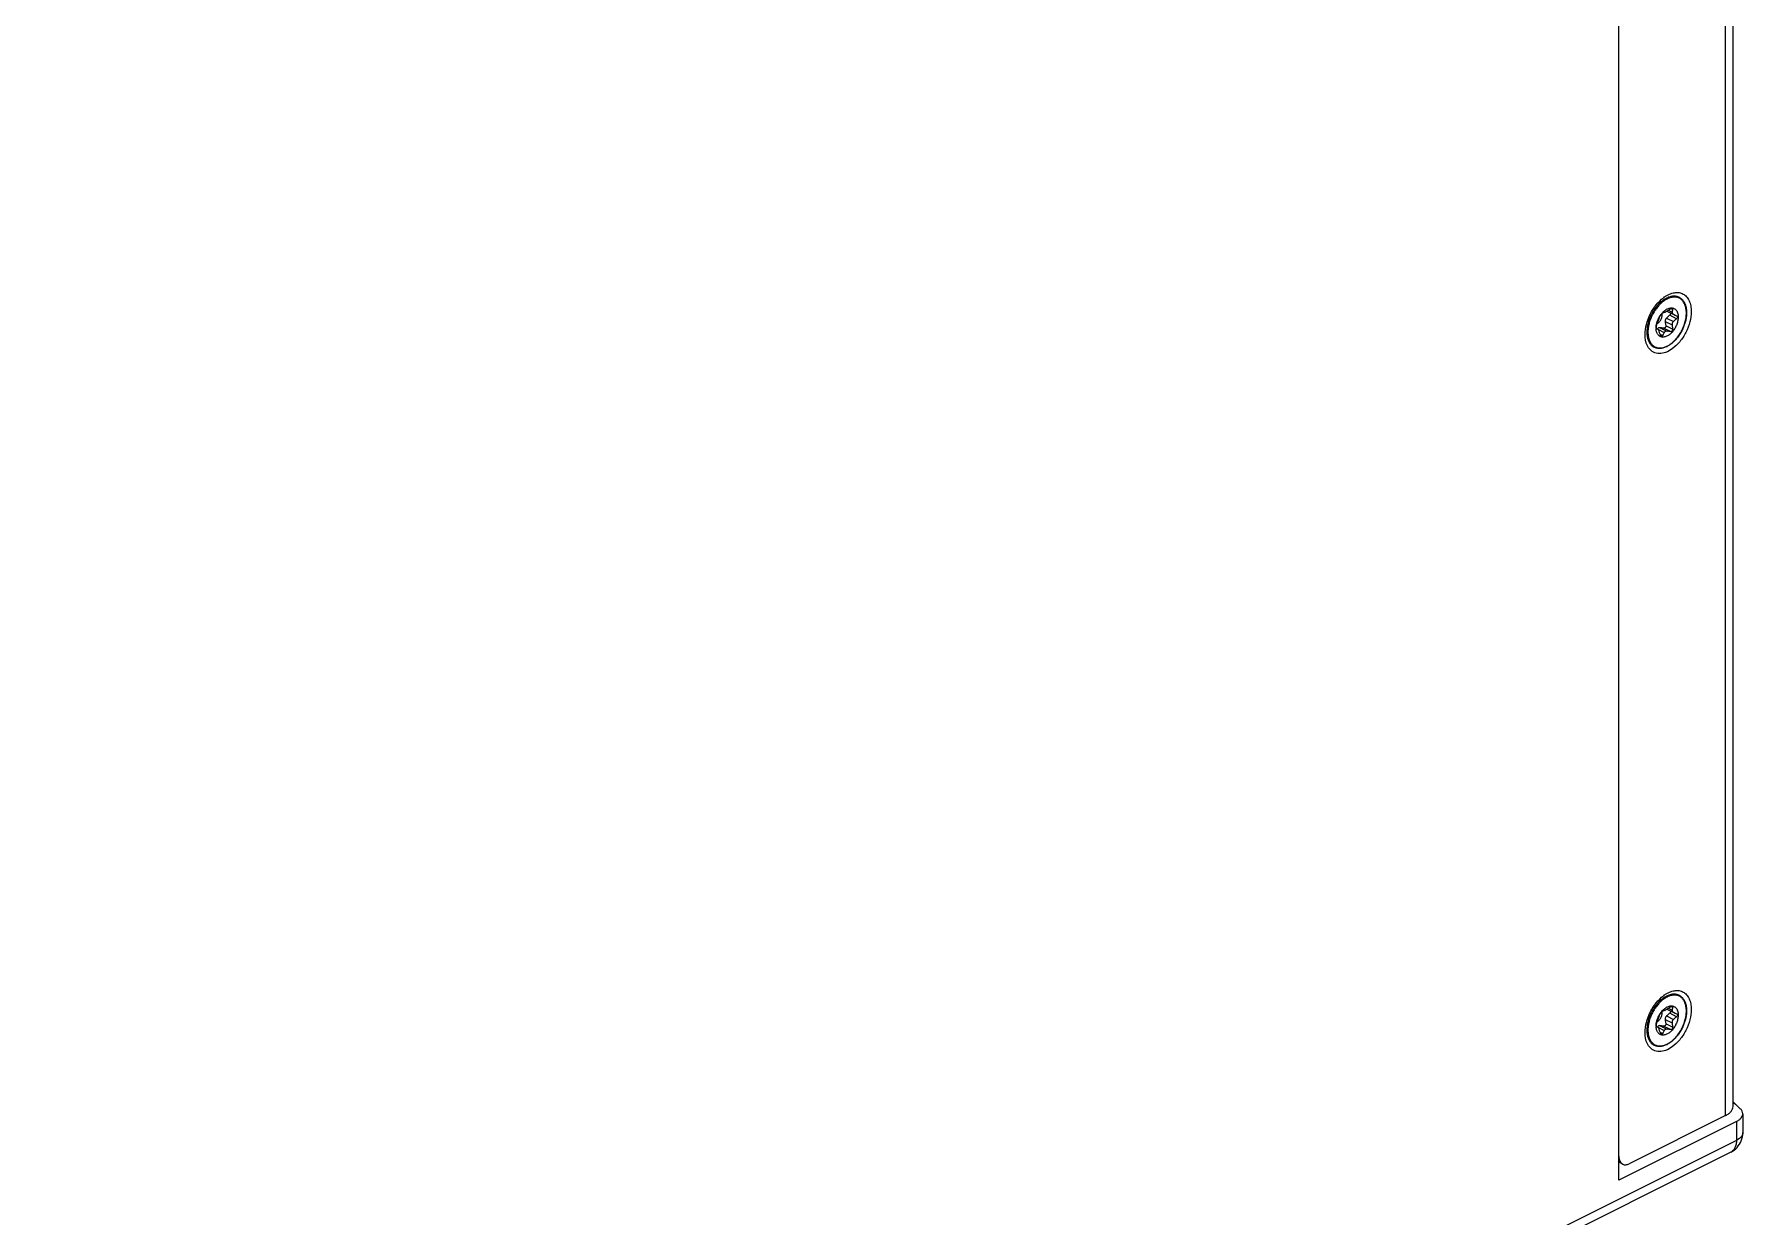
# Model space of a CAD drawing. Header units: millimetres. Extents: x 1177 to 4296, y 93 to 2298.
# Drawn here: x 3935.6 to 4171.3, y 1231.6 to 1394.6 of the extents above; entities that cross this region are included whole.
import ezdxf

# ---------------------------------------------------------------- set-up
doc = ezdxf.new("R2010")
doc.units = ezdxf.units.MM
doc.header["$LTSCALE"] = 0.1
doc.layers.get('0').update_dxf_attribs({"lineweight": 13})

msp = doc.modelspace()

# ---------------------------------------------------------------- linework, layer by layer
for p, q in [((4168.89, 1245.61), (4168.89, 1666.49)), ((4169.91, 1246.84), (4169.91, 1667.17)), ((4154.17, 1236.67), (4154.17, 1659.29)), ((4169.91, 1247.48), (4170.91, 1246.54)), ((4169.99, 1247.4), (4170.24, 1247.17)), ((4170.38, 1244.78), (4154.17, 1236.67)), ((4168.89, 1245.61), (4155.58, 1238.95)), ((4170.38, 1244.78), (4170.38, 1242.18)), ((4171.26, 1245.84), (4171.26, 1243.24)), ((4170.38, 1242.18), (3895.72, 1104.85)), ((4169.6, 1240.56), (3894.94, 1103.23)), ((4154.69, 1238.9), (4154.17, 1239.16))]:
    msp.add_line(p, q)
at = {"lineweight": 9}
for p, q in [((4160.55, 1355.04), (4161.5, 1354.57)), ((4160.73, 1355.52), (4161.68, 1355.05)), ((4160.79, 1356.49), (4161.67, 1356.05)), ((4160.98, 1356.6), (4161.5, 1356.34)), ((4162.13, 1355.43), (4161.18, 1355.9)), ((4161.58, 1356.72), (4161.38, 1356.82)), ((4161.67, 1356.05), (4161.68, 1356.05)), ((4161.68, 1356.05), (4161.95, 1355.92)), ((4161.95, 1355.92), (4162.13, 1355.83)), ((4162.13, 1355.83), (4162.13, 1355.83)), ((4159.35, 1354.07), (4159.53, 1353.97)), ((4159.35, 1354.07), (4159.54, 1353.97)), ((4159.37, 1354.05), (4159.37, 1354.05)), ((4159.54, 1353.97), (4159.53, 1353.97)), ((4159.54, 1353.97), (4160.42, 1353.53)), ((4159.84, 1354.19), (4160.79, 1353.71)), ((4160.2, 1353.1), (4159.87, 1353.27)), ((4161.29, 1353.65), (4160.34, 1354.12)), ((4161.58, 1353.99), (4160.63, 1354.47)), ((4160.55, 1258.83), (4161.5, 1258.36)), ((4160.73, 1259.32), (4161.68, 1258.84)), ((4160.79, 1260.28), (4161.67, 1259.84)), ((4160.98, 1260.4), (4161.5, 1260.14)), ((4162.13, 1259.22), (4161.18, 1259.69)), ((4161.58, 1260.51), (4161.38, 1260.61)), ((4161.67, 1259.84), (4161.68, 1259.84)), ((4161.68, 1259.84), (4161.95, 1259.71)), ((4161.95, 1259.71), (4162.13, 1259.63)), ((4162.13, 1259.63), (4162.13, 1259.62)), ((4159.35, 1257.86), (4159.53, 1257.77)), ((4159.35, 1257.86), (4159.54, 1257.76)), ((4159.37, 1257.84), (4159.37, 1257.84)), ((4159.54, 1257.76), (4159.53, 1257.77)), ((4159.54, 1257.77), (4160.42, 1257.32)), ((4159.84, 1257.98), (4160.79, 1257.51)), ((4160.2, 1256.89), (4159.87, 1257.06)), ((4161.29, 1257.44), (4160.34, 1257.92)), ((4161.58, 1257.79), (4160.63, 1258.26))]:
    msp.add_line(p, q, dxfattribs=at)
for centre, radius, start, end in [((4163.14, 1354.59), 4.68, 125.9195, 126.8807), ((4163.06, 1354.69), 4.56, 124.9729, 125.9191), ((4162.18, 1355.44), 3.03, 116.5654, 116.9356), ((4162.63, 1354.02), 3.33, 144.9389, 145.5387), ((4165.75, 1350.65), 5.99, 131.7094, 132.8126), ((4161.61, 1354.14), 2.31, 178.8234, 179.9966), ((4161.53, 1354.14), 2.23, 179.9959, 181.4627), ((4162.05, 1354.11), 2.75, 171.9305, 172.7895), ((4153.95, 1341.44), 13.72, 65.9909, 66.7516), ((4159.36, 1341.04), 12.75, 82.798, 83.5676), ((4158.45, 1334.02), 19.83, 81.77, 82.737), ((4167.63, 1355.22), 6.17, 186.1001, 186.6105), ((4159.68, 1352.8), 1.46, 232.5669, 243.3973), ((4159.49, 1354.32), 2.98, 295.6855, 296.5666), ((4159.39, 1354.42), 3.15, 296.5668, 297.4462), ((4163.14, 1258.38), 4.68, 125.9195, 126.8807), ((4163.06, 1258.48), 4.56, 124.9729, 125.9191), ((4162.18, 1259.23), 3.03, 116.5654, 116.9356), ((4162.63, 1257.81), 3.33, 144.9389, 145.5387), ((4167.63, 1259.01), 6.17, 186.1001, 186.6105), ((4165.75, 1254.45), 5.99, 131.7094, 132.8126), ((4161.61, 1257.93), 2.31, 178.8234, 179.9966), ((4161.53, 1257.93), 2.23, 179.9959, 181.4627), ((4162.05, 1257.9), 2.75, 171.9305, 172.7895), ((4153.95, 1245.23), 13.72, 65.9909, 66.7516), ((4159.36, 1244.83), 12.75, 82.798, 83.5676), ((4158.45, 1237.82), 19.83, 81.77, 82.737), ((4159.68, 1256.59), 1.46, 232.5669, 243.3973), ((4159.49, 1258.12), 2.98, 295.6855, 296.5666), ((4159.39, 1258.21), 3.15, 296.5668, 297.4462)]:
    msp.add_arc(centre, radius, start, end, dxfattribs=at)
msp.add_arc((4168.26, 1243.24), 3, 296.5646, 338.0449)
for points, knots in [([(4157.78, 1353.24), (4157.78, 1353.71), (4157.92, 1354.69), (4158.45, 1356.09), (4159.25, 1357.35), (4159.95, 1358.05), (4160.33, 1358.33)], [0, 0, 0, 0, 0.240922, 0.500003, 0.75907, 1, 1, 1, 1]), ([(4159.91, 1357.69), (4159.88, 1357.66), (4159.74, 1357.53), (4159.61, 1357.4), (4159.52, 1357.29)], [0, 0, 0, 0, 0.245484, 1, 1, 1, 1]), ([(4160, 1357.58), (4159.97, 1357.55), (4159.84, 1357.43), (4159.71, 1357.3), (4159.62, 1357.19)], [0, 0, 0, 0, 0.245479, 1, 1, 1, 1]), ([(4160.47, 1358.11), (4160.43, 1358.08), (4160.23, 1357.95), (4160.04, 1357.81), (4159.91, 1357.69)], [0, 0, 0, 0, 0.24203, 1, 1, 1, 1]), ([(4160.81, 1358.14), (4160.66, 1358.07), (4160.38, 1357.9), (4160.13, 1357.69), (4160, 1357.58)], [0, 0, 0, 0, 0.483613, 1, 1, 1, 1]), ([(4160.45, 1358.42), (4160.67, 1358.57), (4161.1, 1358.82), (4161.79, 1359.04), (4162.45, 1359.06), (4163.04, 1358.86), (4163.53, 1358.47), (4163.89, 1357.9), (4164.1, 1357.2), (4164.15, 1356.69), (4164.15, 1356.42)], [0, 0, 0, 0, 0.143043, 0.271444, 0.387278, 0.495975, 0.605408, 0.723213, 0.854444, 1, 1, 1, 1]), ([(4160.75, 1358.27), (4160.73, 1358.26), (4160.63, 1358.21), (4160.54, 1358.16), (4160.47, 1358.11)], [0, 0, 0, 0, 0.245343, 1, 1, 1, 1]), ([(4162.47, 1358.38), (4162.41, 1358.41), (4162.29, 1358.46), (4162.09, 1358.51), (4161.88, 1358.54), (4161.58, 1358.54), (4161.2, 1358.47), (4160.9, 1358.35), (4160.75, 1358.27)], [0, 0, 0, 0, 0.113031, 0.227421, 0.344446, 0.465219, 0.72105, 1, 1, 1, 1]), ([(4160.82, 1351.65), (4161, 1351.74), (4161.36, 1351.97), (4161.86, 1352.41), (4162.31, 1352.94), (4162.71, 1353.54), (4163.04, 1354.19), (4163.28, 1354.87), (4163.44, 1355.55), (4163.49, 1356.21), (4163.44, 1356.82), (4163.3, 1357.36), (4163.09, 1357.74), (4162.88, 1357.99), (4162.7, 1358.14), (4162.51, 1358.26), (4162.3, 1358.34), (4162.07, 1358.4), (4161.75, 1358.42), (4161.32, 1358.36), (4160.99, 1358.23), (4160.82, 1358.15)], [0, 0, 0, 0, 0.063265, 0.131823, 0.204585, 0.280032, 0.356417, 0.431911, 0.504761, 0.573445, 0.636852, 0.694489, 0.746724, 0.771287, 0.795134, 0.818602, 0.84206, 0.865879, 0.890399, 0.942508, 1, 1, 1, 1]), ([(4162.47, 1358.38), (4162.58, 1358.32), (4162.8, 1358.18), (4163.06, 1357.89), (4163.27, 1357.54), (4163.41, 1357.12), (4163.49, 1356.66), (4163.51, 1356.17), (4163.47, 1355.64), (4163.36, 1355.1), (4163.2, 1354.56), (4162.98, 1354.02), (4162.71, 1353.51), (4162.4, 1353.02), (4162.05, 1352.58), (4161.67, 1352.2), (4161.27, 1351.87), (4160.98, 1351.7), (4160.84, 1351.62)], [0, 0, 0, 0, 0.04635, 0.094125, 0.144538, 0.198443, 0.256269, 0.318041, 0.383438, 0.45187, 0.522543, 0.594532, 0.666834, 0.738429, 0.808338, 0.87568, 0.939728, 1, 1, 1, 1]), ([(4159.52, 1357.29), (4159.39, 1357.15), (4159.16, 1356.86), (4158.84, 1356.38), (4158.57, 1355.87), (4158.35, 1355.34), (4158.18, 1354.8), (4158.07, 1354.26), (4158.02, 1353.74), (4158.03, 1353.4), (4158.04, 1353.24)], [0, 0, 0, 0, 0.126284, 0.255734, 0.386577, 0.516975, 0.645108, 0.76927, 0.887962, 1, 1, 1, 1]), ([(4159.62, 1357.19), (4159.49, 1357.05), (4159.25, 1356.74), (4158.93, 1356.25), (4158.66, 1355.72), (4158.44, 1355.17), (4158.28, 1354.61), (4158.19, 1354.06), (4158.16, 1353.53), (4158.19, 1353.18), (4158.21, 1353.02)], [0, 0, 0, 0, 0.127491, 0.258267, 0.390299, 0.521487, 0.64978, 0.77329, 0.890419, 1, 1, 1, 1]), ([(4159.33, 1354.5), (4159.35, 1354.62), (4159.4, 1354.86), (4159.52, 1355.22), (4159.68, 1355.57), (4159.81, 1355.79), (4159.89, 1355.9)], [0, 0, 0, 0, 0.241715, 0.492248, 0.746727, 1, 1, 1, 1]), ([(4159.37, 1354.45), (4159.38, 1354.5), (4159.43, 1354.67), (4159.49, 1354.84), (4159.53, 1354.97)], [0, 0, 0, 0, 0.24812, 1, 1, 1, 1]), ([(4159.46, 1354.76), (4159.52, 1354.79), (4159.62, 1354.87), (4159.76, 1355.01), (4159.89, 1355.18), (4159.99, 1355.37), (4160.07, 1355.58), (4160.12, 1355.78), (4160.13, 1355.97), (4160.12, 1356.1), (4160.11, 1356.16)], [0, 0, 0, 0, 0.115637, 0.240562, 0.372008, 0.506398, 0.639871, 0.768657, 0.889478, 1, 1, 1, 1]), ([(4159.53, 1354.97), (4159.57, 1355.05), (4159.62, 1355.22), (4159.69, 1355.38), (4159.72, 1355.45)], [0, 0, 0, 0, 0.515876, 1, 1, 1, 1]), ([(4159.72, 1355.45), (4159.73, 1355.49), (4159.79, 1355.64), (4159.86, 1355.78), (4159.91, 1355.88)], [0, 0, 0, 0, 0.253873, 1, 1, 1, 1]), ([(4159.91, 1355.93), (4159.93, 1355.96), (4160.01, 1356.07), (4160.1, 1356.18), (4160.17, 1356.26)], [0, 0, 0, 0, 0.253987, 1, 1, 1, 1]), ([(4159.91, 1355.88), (4159.93, 1355.92), (4159.98, 1356), (4160.04, 1356.08), (4160.1, 1356.15), (4160.14, 1356.19), (4160.17, 1356.21), (4160.19, 1356.23), (4160.2, 1356.23)], [0, 0, 0, 0, 0.273641, 0.574888, 0.714236, 0.83469, 0.930719, 1, 1, 1, 1]), ([(4162.34, 1355.66), (4162.34, 1355.49), (4162.3, 1355.15), (4162.16, 1354.63), (4161.92, 1354.14), (4161.62, 1353.69), (4161.26, 1353.32), (4160.93, 1353.09), (4160.66, 1352.96), (4160.47, 1352.91), (4160.28, 1352.89), (4160.16, 1352.89), (4160.1, 1352.9)], [0, 0, 0, 0, 0.128809, 0.266666, 0.408304, 0.547874, 0.679834, 0.799848, 0.854727, 0.906117, 0.954336, 1, 1, 1, 1]), ([(4160.17, 1356.26), (4160.27, 1356.37), (4160.48, 1356.56), (4160.77, 1356.75), (4161.01, 1356.85), (4161.17, 1356.89), (4161.34, 1356.92), (4161.45, 1356.91), (4161.5, 1356.91)], [0, 0, 0, 0, 0.288312, 0.551739, 0.673309, 0.788096, 0.896657, 1, 1, 1, 1]), ([(4160.2, 1356.23), (4160.22, 1356.24), (4160.29, 1356.27), (4160.37, 1356.29), (4160.42, 1356.31)], [0, 0, 0, 0, 0.234293, 1, 1, 1, 1]), ([(4160.42, 1356.31), (4160.45, 1356.31), (4160.5, 1356.33), (4160.59, 1356.37), (4160.69, 1356.42), (4160.75, 1356.47), (4160.79, 1356.49)], [0, 0, 0, 0, 0.174041, 0.406426, 0.687634, 1, 1, 1, 1]), ([(4160.73, 1355.52), (4160.7, 1355.49), (4160.64, 1355.42), (4160.57, 1355.3), (4160.54, 1355.17), (4160.54, 1355.08), (4160.55, 1355.04)], [0, 0, 0, 0, 0.252147, 0.50318, 0.752544, 1, 1, 1, 1]), ([(4160.55, 1355.04), (4160.55, 1354.99), (4160.57, 1354.8), (4160.6, 1354.61), (4160.63, 1354.47)], [0, 0, 0, 0, 0.248696, 1, 1, 1, 1]), ([(4161.18, 1355.9), (4161.14, 1355.87), (4160.99, 1355.75), (4160.84, 1355.62), (4160.73, 1355.52)], [0, 0, 0, 0, 0.249747, 1, 1, 1, 1]), ([(4160.79, 1356.49), (4160.83, 1356.51), (4161, 1356.62), (4161.17, 1356.71), (4161.29, 1356.78)], [0, 0, 0, 0, 0.248883, 1, 1, 1, 1]), ([(4161.23, 1356.27), (4161.24, 1356.26), (4161.26, 1356.24), (4161.29, 1356.19), (4161.3, 1356.14), (4161.3, 1356.07), (4161.26, 1355.98), (4161.21, 1355.93), (4161.18, 1355.9)], [0, 0, 0, 0, 0.115359, 0.230174, 0.347259, 0.468733, 0.726294, 1, 1, 1, 1]), ([(4161.29, 1356.78), (4161.32, 1356.79), (4161.36, 1356.81), (4161.43, 1356.83), (4161.49, 1356.84), (4161.53, 1356.83), (4161.55, 1356.82)], [0, 0, 0, 0, 0.300242, 0.57566, 0.811056, 1, 1, 1, 1]), ([(4161.5, 1356.34), (4161.49, 1356.31), (4161.49, 1356.26), (4161.52, 1356.17), (4161.59, 1356.1), (4161.64, 1356.07), (4161.67, 1356.05)], [0, 0, 0, 0, 0.237288, 0.472424, 0.723454, 1, 1, 1, 1]), ([(4161.68, 1355.05), (4161.65, 1355.02), (4161.59, 1354.95), (4161.53, 1354.83), (4161.49, 1354.7), (4161.49, 1354.61), (4161.5, 1354.57)], [0, 0, 0, 0, 0.252147, 0.50318, 0.752544, 1, 1, 1, 1]), ([(4161.5, 1356.91), (4161.55, 1356.9), (4161.63, 1356.89), (4161.76, 1356.84), (4161.88, 1356.77), (4161.95, 1356.72), (4161.98, 1356.69)], [0, 0, 0, 0, 0.253285, 0.50163, 0.749143, 1, 1, 1, 1]), ([(4161.58, 1356.72), (4161.57, 1356.69), (4161.54, 1356.56), (4161.51, 1356.44), (4161.5, 1356.34)], [0, 0, 0, 0, 0.244334, 1, 1, 1, 1]), ([(4164.15, 1356.42), (4164.15, 1355.94), (4164, 1354.94), (4163.45, 1353.52), (4162.62, 1352.25), (4161.9, 1351.55), (4161.52, 1351.27)], [0, 0, 0, 0, 0.241611, 0.501415, 0.76046, 1, 1, 1, 1]), ([(4161.55, 1356.82), (4161.55, 1356.82), (4161.57, 1356.81), (4161.58, 1356.78), (4161.59, 1356.75), (4161.58, 1356.73), (4161.58, 1356.72)], [0, 0, 0, 0, 0.241904, 0.472848, 0.720057, 1, 1, 1, 1]), ([(4162.13, 1355.43), (4162.1, 1355.4), (4161.97, 1355.3), (4161.85, 1355.2), (4161.77, 1355.12)], [0, 0, 0, 0, 0.249785, 1, 1, 1, 1]), ([(4161.98, 1356.69), (4162.04, 1356.63), (4162.15, 1356.5), (4162.26, 1356.25), (4162.33, 1355.97), (4162.34, 1355.77), (4162.34, 1355.66)], [0, 0, 0, 0, 0.219653, 0.457363, 0.717236, 1, 1, 1, 1]), ([(4162.13, 1355.83), (4162.15, 1355.82), (4162.18, 1355.8), (4162.22, 1355.76), (4162.24, 1355.71), (4162.25, 1355.67), (4162.25, 1355.65)], [0, 0, 0, 0, 0.253344, 0.500133, 0.746624, 1, 1, 1, 1]), ([(4162.25, 1355.65), (4162.25, 1355.63), (4162.24, 1355.59), (4162.21, 1355.51), (4162.16, 1355.45), (4162.13, 1355.43)], [0, 0, 0, 0, 0.235347, 0.482572, 1, 1, 1, 1]), ([(4158.33, 1351.32), (4158.24, 1351.44), (4157.89, 1352.02), (4157.78, 1352.72), (4157.78, 1353.24)], [0, 0, 0, 0, 0.224402, 1, 1, 1, 1]), ([(4158.04, 1353.24), (4158.06, 1353.07), (4158.11, 1352.75), (4158.27, 1352.3), (4158.46, 1351.98), (4158.64, 1351.77), (4158.74, 1351.68), (4158.8, 1351.64)], [0, 0, 0, 0, 0.280678, 0.538835, 0.776684, 0.889751, 1, 1, 1, 1]), ([(4158.21, 1353.02), (4158.24, 1352.86), (4158.31, 1352.55), (4158.48, 1352.19), (4158.64, 1351.96), (4158.78, 1351.8), (4158.94, 1351.67), (4159.1, 1351.56), (4159.29, 1351.48), (4159.48, 1351.43), (4159.68, 1351.4), (4159.97, 1351.39), (4160.35, 1351.45), (4160.64, 1351.56), (4160.78, 1351.63)], [0, 0, 0, 0, 0.140907, 0.270048, 0.330899, 0.389747, 0.447134, 0.503687, 0.560085, 0.61702, 0.675146, 0.735047, 0.861785, 1, 1, 1, 1]), ([(4159.3, 1354.19), (4159.3, 1354.21), (4159.31, 1354.3), (4159.31, 1354.39), (4159.32, 1354.46)], [0, 0, 0, 0, 0.245184, 1, 1, 1, 1]), ([(4160.1, 1352.9), (4160.04, 1352.91), (4159.93, 1352.94), (4159.77, 1353.02), (4159.64, 1353.14), (4159.52, 1353.28), (4159.43, 1353.45), (4159.33, 1353.71), (4159.31, 1353.93), (4159.3, 1354.08)], [0, 0, 0, 0, 0.112144, 0.222945, 0.335495, 0.452637, 0.576612, 0.708875, 1, 1, 1, 1]), ([(4159.33, 1354.19), (4159.33, 1354.23), (4159.34, 1354.32), (4159.36, 1354.41), (4159.37, 1354.45)], [0, 0, 0, 0, 0.49396, 1, 1, 1, 1]), ([(4159.35, 1354.06), (4159.35, 1354.07), (4159.34, 1354.09), (4159.33, 1354.13), (4159.33, 1354.16), (4159.33, 1354.19)], [0, 0, 0, 0, 0.180597, 0.408876, 1, 1, 1, 1]), ([(4159.37, 1354.05), (4159.36, 1354.05), (4159.36, 1354.05), (4159.35, 1354.06), (4159.35, 1354.06)], [0, 0, 0, 0, 0.214679, 1, 1, 1, 1]), ([(4159.63, 1354.15), (4159.6, 1354.14), (4159.54, 1354.09), (4159.49, 1354.04), (4159.47, 1354)], [0, 0, 0, 0, 0.491676, 1, 1, 1, 1]), ([(4159.72, 1353.68), (4159.71, 1353.71), (4159.68, 1353.78), (4159.64, 1353.86), (4159.61, 1353.91), (4159.58, 1353.94), (4159.56, 1353.96), (4159.54, 1353.97)], [0, 0, 0, 0, 0.32919, 0.612775, 0.732587, 0.836651, 1, 1, 1, 1]), ([(4159.84, 1354.19), (4159.8, 1354.19), (4159.73, 1354.19), (4159.66, 1354.17), (4159.63, 1354.15)], [0, 0, 0, 0, 0.507703, 1, 1, 1, 1]), ([(4159.91, 1353.16), (4159.9, 1353.2), (4159.83, 1353.37), (4159.76, 1353.55), (4159.72, 1353.68)], [0, 0, 0, 0, 0.252572, 1, 1, 1, 1]), ([(4160.34, 1354.12), (4160.3, 1354.13), (4160.13, 1354.15), (4159.96, 1354.17), (4159.84, 1354.19)], [0, 0, 0, 0, 0.254793, 1, 1, 1, 1]), ([(4160.03, 1353.01), (4160, 1353.03), (4159.97, 1353.06), (4159.93, 1353.11), (4159.92, 1353.14), (4159.91, 1353.16)], [0, 0, 0, 0, 0.453872, 0.717726, 1, 1, 1, 1]), ([(4160.2, 1353.1), (4160.19, 1353.08), (4160.17, 1353.05), (4160.14, 1353.02), (4160.1, 1353), (4160.07, 1353), (4160.04, 1353.01), (4160.03, 1353.01)], [0, 0, 0, 0, 0.285229, 0.534625, 0.650237, 0.763798, 1, 1, 1, 1]), ([(4160.42, 1353.53), (4160.4, 1353.49), (4160.32, 1353.35), (4160.25, 1353.21), (4160.2, 1353.1)], [0, 0, 0, 0, 0.253652, 1, 1, 1, 1]), ([(4160.63, 1354.47), (4160.64, 1354.43), (4160.64, 1354.33), (4160.59, 1354.22), (4160.52, 1354.16), (4160.46, 1354.13), (4160.4, 1354.12), (4160.36, 1354.12), (4160.34, 1354.12)], [0, 0, 0, 0, 0.26219, 0.520208, 0.644916, 0.765571, 0.883413, 1, 1, 1, 1]), ([(4160.79, 1353.71), (4160.75, 1353.72), (4160.68, 1353.72), (4160.58, 1353.68), (4160.49, 1353.62), (4160.44, 1353.56), (4160.42, 1353.53)], [0, 0, 0, 0, 0.25391, 0.50015, 0.74593, 1, 1, 1, 1]), ([(4161.58, 1353.99), (4161.59, 1353.95), (4161.59, 1353.86), (4161.54, 1353.75), (4161.47, 1353.69), (4161.42, 1353.66), (4161.35, 1353.64), (4161.31, 1353.64), (4161.29, 1353.65)], [0, 0, 0, 0, 0.262176, 0.520191, 0.644891, 0.765572, 0.883371, 1, 1, 1, 1]), ([(4161.5, 1354.51), (4161.51, 1354.47), (4161.53, 1354.3), (4161.56, 1354.12), (4161.58, 1353.99)], [0, 0, 0, 0, 0.248908, 1, 1, 1, 1]), ([(4161.52, 1351.27), (4161.24, 1351.07), (4160.67, 1350.75), (4159.76, 1350.56), (4158.92, 1350.75), (4158.5, 1351.11), (4158.33, 1351.32)], [0, 0, 0, 0, 0.292604, 0.545983, 0.772929, 1, 1, 1, 1]), ([(4160.8, 1351.6), (4160.65, 1351.52), (4160.34, 1351.4), (4159.95, 1351.33), (4159.65, 1351.33), (4159.43, 1351.35), (4159.22, 1351.41), (4159.09, 1351.46), (4159.03, 1351.49)], [0, 0, 0, 0, 0.275556, 0.530421, 0.651633, 0.769627, 0.885381, 1, 1, 1, 1]), ([(4157.78, 1257.03), (4157.78, 1257.5), (4157.92, 1258.48), (4158.45, 1259.88), (4159.25, 1261.14), (4159.95, 1261.84), (4160.33, 1262.12)], [0, 0, 0, 0, 0.240922, 0.500003, 0.75907, 1, 1, 1, 1]), ([(4159.52, 1261.08), (4159.39, 1260.94), (4159.16, 1260.65), (4158.84, 1260.17), (4158.57, 1259.66), (4158.35, 1259.13), (4158.18, 1258.59), (4158.07, 1258.06), (4158.02, 1257.54), (4158.03, 1257.2), (4158.04, 1257.03)], [0, 0, 0, 0, 0.126284, 0.255734, 0.386577, 0.516975, 0.645108, 0.76927, 0.887962, 1, 1, 1, 1]), ([(4159.62, 1260.99), (4159.49, 1260.84), (4159.25, 1260.54), (4158.93, 1260.04), (4158.66, 1259.51), (4158.44, 1258.96), (4158.28, 1258.4), (4158.19, 1257.85), (4158.16, 1257.32), (4158.19, 1256.98), (4158.21, 1256.81)], [0, 0, 0, 0, 0.127491, 0.258267, 0.390299, 0.521487, 0.64978, 0.77329, 0.890419, 1, 1, 1, 1]), ([(4159.91, 1261.48), (4159.88, 1261.45), (4159.74, 1261.32), (4159.61, 1261.19), (4159.52, 1261.08)], [0, 0, 0, 0, 0.245484, 1, 1, 1, 1]), ([(4160, 1261.38), (4159.97, 1261.35), (4159.84, 1261.22), (4159.71, 1261.09), (4159.62, 1260.99)], [0, 0, 0, 0, 0.245479, 1, 1, 1, 1]), ([(4160.47, 1261.91), (4160.43, 1261.88), (4160.23, 1261.75), (4160.04, 1261.6), (4159.91, 1261.48)], [0, 0, 0, 0, 0.24203, 1, 1, 1, 1]), ([(4160.81, 1261.93), (4160.66, 1261.86), (4160.38, 1261.69), (4160.13, 1261.49), (4160, 1261.38)], [0, 0, 0, 0, 0.483613, 1, 1, 1, 1]), ([(4160.45, 1262.21), (4160.67, 1262.37), (4161.1, 1262.62), (4161.79, 1262.83), (4162.45, 1262.85), (4163.04, 1262.66), (4163.53, 1262.26), (4163.89, 1261.69), (4164.1, 1260.99), (4164.15, 1260.48), (4164.15, 1260.22)], [0, 0, 0, 0, 0.143043, 0.271444, 0.387278, 0.495975, 0.605408, 0.723213, 0.854444, 1, 1, 1, 1]), ([(4160.75, 1262.06), (4160.73, 1262.05), (4160.63, 1262), (4160.54, 1261.95), (4160.47, 1261.91)], [0, 0, 0, 0, 0.245343, 1, 1, 1, 1]), ([(4162.47, 1262.17), (4162.41, 1262.2), (4162.29, 1262.26), (4162.09, 1262.31), (4161.88, 1262.33), (4161.58, 1262.33), (4161.2, 1262.26), (4160.9, 1262.14), (4160.75, 1262.06)], [0, 0, 0, 0, 0.113031, 0.227421, 0.344446, 0.465219, 0.72105, 1, 1, 1, 1]), ([(4160.82, 1255.45), (4161, 1255.54), (4161.36, 1255.77), (4161.86, 1256.2), (4162.31, 1256.73), (4162.71, 1257.33), (4163.04, 1257.99), (4163.28, 1258.67), (4163.44, 1259.35), (4163.49, 1260), (4163.44, 1260.61), (4163.3, 1261.15), (4163.09, 1261.54), (4162.88, 1261.78), (4162.7, 1261.93), (4162.51, 1262.05), (4162.3, 1262.14), (4162.07, 1262.19), (4161.75, 1262.22), (4161.32, 1262.15), (4160.99, 1262.03), (4160.82, 1261.94)], [0, 0, 0, 0, 0.063265, 0.131823, 0.204585, 0.280032, 0.356417, 0.431911, 0.504761, 0.573445, 0.636852, 0.694489, 0.746724, 0.771287, 0.795134, 0.818602, 0.84206, 0.865879, 0.890399, 0.942508, 1, 1, 1, 1]), ([(4162.47, 1262.17), (4162.58, 1262.12), (4162.8, 1261.98), (4163.06, 1261.69), (4163.27, 1261.33), (4163.41, 1260.92), (4163.49, 1260.46), (4163.51, 1259.96), (4163.47, 1259.43), (4163.36, 1258.89), (4163.2, 1258.35), (4162.98, 1257.82), (4162.71, 1257.3), (4162.4, 1256.82), (4162.05, 1256.38), (4161.67, 1255.99), (4161.27, 1255.67), (4160.98, 1255.49), (4160.84, 1255.42)], [0, 0, 0, 0, 0.04635, 0.094125, 0.144538, 0.198443, 0.256269, 0.318041, 0.383438, 0.45187, 0.522543, 0.594532, 0.666834, 0.738429, 0.808338, 0.87568, 0.939728, 1, 1, 1, 1]), ([(4159.33, 1258.29), (4159.35, 1258.41), (4159.4, 1258.66), (4159.52, 1259.02), (4159.68, 1259.37), (4159.81, 1259.59), (4159.89, 1259.69)], [0, 0, 0, 0, 0.241715, 0.492248, 0.746727, 1, 1, 1, 1]), ([(4159.37, 1258.25), (4159.38, 1258.29), (4159.43, 1258.47), (4159.49, 1258.64), (4159.53, 1258.77)], [0, 0, 0, 0, 0.24812, 1, 1, 1, 1]), ([(4159.46, 1258.55), (4159.52, 1258.58), (4159.62, 1258.66), (4159.76, 1258.81), (4159.89, 1258.98), (4159.99, 1259.17), (4160.07, 1259.37), (4160.12, 1259.57), (4160.13, 1259.77), (4160.12, 1259.89), (4160.11, 1259.95)], [0, 0, 0, 0, 0.115637, 0.240562, 0.372008, 0.506398, 0.639871, 0.768657, 0.889478, 1, 1, 1, 1]), ([(4159.53, 1258.77), (4159.57, 1258.85), (4159.62, 1259.01), (4159.69, 1259.17), (4159.72, 1259.25)], [0, 0, 0, 0, 0.515876, 1, 1, 1, 1]), ([(4159.72, 1259.25), (4159.73, 1259.28), (4159.79, 1259.43), (4159.86, 1259.57), (4159.91, 1259.68)], [0, 0, 0, 0, 0.253873, 1, 1, 1, 1]), ([(4159.91, 1259.72), (4159.93, 1259.75), (4160.01, 1259.87), (4160.1, 1259.98), (4160.17, 1260.06)], [0, 0, 0, 0, 0.253987, 1, 1, 1, 1]), ([(4159.91, 1259.68), (4159.93, 1259.71), (4159.98, 1259.79), (4160.04, 1259.88), (4160.1, 1259.94), (4160.14, 1259.98), (4160.17, 1260.01), (4160.19, 1260.02), (4160.2, 1260.03)], [0, 0, 0, 0, 0.273641, 0.574888, 0.714236, 0.83469, 0.930719, 1, 1, 1, 1]), ([(4162.34, 1259.46), (4162.34, 1259.29), (4162.3, 1258.94), (4162.16, 1258.43), (4161.92, 1257.93), (4161.62, 1257.48), (4161.26, 1257.11), (4160.93, 1256.88), (4160.66, 1256.76), (4160.47, 1256.7), (4160.28, 1256.68), (4160.16, 1256.69), (4160.1, 1256.7)], [0, 0, 0, 0, 0.128809, 0.266666, 0.408304, 0.547874, 0.679834, 0.799848, 0.854727, 0.906117, 0.954336, 1, 1, 1, 1]), ([(4160.17, 1260.06), (4160.27, 1260.16), (4160.48, 1260.35), (4160.77, 1260.54), (4161.01, 1260.64), (4161.17, 1260.69), (4161.34, 1260.71), (4161.45, 1260.71), (4161.5, 1260.7)], [0, 0, 0, 0, 0.288312, 0.551739, 0.673309, 0.788096, 0.896657, 1, 1, 1, 1]), ([(4160.2, 1260.03), (4160.22, 1260.03), (4160.29, 1260.06), (4160.37, 1260.08), (4160.42, 1260.1)], [0, 0, 0, 0, 0.234293, 1, 1, 1, 1]), ([(4160.42, 1260.1), (4160.45, 1260.11), (4160.5, 1260.12), (4160.59, 1260.16), (4160.69, 1260.22), (4160.75, 1260.26), (4160.79, 1260.28)], [0, 0, 0, 0, 0.174041, 0.406426, 0.687634, 1, 1, 1, 1]), ([(4160.73, 1259.32), (4160.7, 1259.28), (4160.64, 1259.22), (4160.57, 1259.1), (4160.54, 1258.97), (4160.54, 1258.88), (4160.55, 1258.83)], [0, 0, 0, 0, 0.252147, 0.50318, 0.752544, 1, 1, 1, 1]), ([(4160.55, 1258.83), (4160.55, 1258.79), (4160.57, 1258.6), (4160.6, 1258.41), (4160.63, 1258.26)], [0, 0, 0, 0, 0.248696, 1, 1, 1, 1]), ([(4161.18, 1259.69), (4161.14, 1259.66), (4160.99, 1259.54), (4160.84, 1259.41), (4160.73, 1259.32)], [0, 0, 0, 0, 0.249747, 1, 1, 1, 1]), ([(4160.79, 1260.28), (4160.83, 1260.31), (4161, 1260.41), (4161.17, 1260.5), (4161.29, 1260.57)], [0, 0, 0, 0, 0.248883, 1, 1, 1, 1]), ([(4161.23, 1260.07), (4161.24, 1260.06), (4161.26, 1260.03), (4161.29, 1259.99), (4161.3, 1259.94), (4161.3, 1259.87), (4161.26, 1259.78), (4161.21, 1259.72), (4161.18, 1259.69)], [0, 0, 0, 0, 0.115359, 0.230174, 0.347259, 0.468733, 0.726294, 1, 1, 1, 1]), ([(4161.29, 1260.57), (4161.32, 1260.58), (4161.36, 1260.61), (4161.43, 1260.63), (4161.49, 1260.63), (4161.53, 1260.63), (4161.55, 1260.62)], [0, 0, 0, 0, 0.300242, 0.57566, 0.811056, 1, 1, 1, 1]), ([(4161.5, 1260.14), (4161.49, 1260.11), (4161.49, 1260.05), (4161.52, 1259.96), (4161.59, 1259.89), (4161.64, 1259.86), (4161.67, 1259.84)], [0, 0, 0, 0, 0.237288, 0.472424, 0.723454, 1, 1, 1, 1]), ([(4161.68, 1258.84), (4161.65, 1258.81), (4161.59, 1258.74), (4161.53, 1258.62), (4161.49, 1258.49), (4161.49, 1258.4), (4161.5, 1258.36)], [0, 0, 0, 0, 0.252147, 0.50318, 0.752544, 1, 1, 1, 1]), ([(4161.5, 1260.7), (4161.55, 1260.7), (4161.63, 1260.68), (4161.76, 1260.63), (4161.88, 1260.57), (4161.95, 1260.51), (4161.98, 1260.48)], [0, 0, 0, 0, 0.253285, 0.50163, 0.749143, 1, 1, 1, 1]), ([(4161.58, 1260.51), (4161.57, 1260.48), (4161.54, 1260.36), (4161.51, 1260.23), (4161.5, 1260.14)], [0, 0, 0, 0, 0.244334, 1, 1, 1, 1]), ([(4164.15, 1260.22), (4164.15, 1259.74), (4164, 1258.74), (4163.45, 1257.32), (4162.62, 1256.04), (4161.9, 1255.34), (4161.52, 1255.06)], [0, 0, 0, 0, 0.241611, 0.501415, 0.76046, 1, 1, 1, 1]), ([(4161.55, 1260.62), (4161.55, 1260.61), (4161.57, 1260.6), (4161.58, 1260.58), (4161.59, 1260.54), (4161.58, 1260.52), (4161.58, 1260.51)], [0, 0, 0, 0, 0.241904, 0.472848, 0.720057, 1, 1, 1, 1]), ([(4162.13, 1259.22), (4162.1, 1259.19), (4161.97, 1259.1), (4161.85, 1259), (4161.77, 1258.92)], [0, 0, 0, 0, 0.249785, 1, 1, 1, 1]), ([(4161.98, 1260.48), (4162.04, 1260.42), (4162.15, 1260.29), (4162.26, 1260.05), (4162.33, 1259.76), (4162.34, 1259.56), (4162.34, 1259.46)], [0, 0, 0, 0, 0.219653, 0.457363, 0.717236, 1, 1, 1, 1]), ([(4162.13, 1259.62), (4162.15, 1259.62), (4162.18, 1259.6), (4162.22, 1259.55), (4162.24, 1259.5), (4162.25, 1259.46), (4162.25, 1259.44)], [0, 0, 0, 0, 0.253344, 0.500133, 0.746624, 1, 1, 1, 1]), ([(4162.25, 1259.44), (4162.25, 1259.42), (4162.24, 1259.38), (4162.21, 1259.3), (4162.16, 1259.25), (4162.13, 1259.22)], [0, 0, 0, 0, 0.235347, 0.482572, 1, 1, 1, 1]), ([(4158.33, 1255.12), (4158.24, 1255.24), (4157.89, 1255.82), (4157.78, 1256.51), (4157.78, 1257.03)], [0, 0, 0, 0, 0.224402, 1, 1, 1, 1]), ([(4158.04, 1257.03), (4158.06, 1256.86), (4158.11, 1256.54), (4158.27, 1256.09), (4158.46, 1255.77), (4158.64, 1255.56), (4158.74, 1255.47), (4158.8, 1255.43)], [0, 0, 0, 0, 0.280678, 0.538835, 0.776684, 0.889751, 1, 1, 1, 1]), ([(4158.21, 1256.81), (4158.24, 1256.65), (4158.31, 1256.34), (4158.48, 1255.99), (4158.64, 1255.75), (4158.78, 1255.6), (4158.94, 1255.46), (4159.1, 1255.36), (4159.29, 1255.28), (4159.48, 1255.22), (4159.68, 1255.19), (4159.97, 1255.18), (4160.35, 1255.25), (4160.64, 1255.36), (4160.78, 1255.43)], [0, 0, 0, 0, 0.140907, 0.270048, 0.330899, 0.389747, 0.447134, 0.503687, 0.560085, 0.61702, 0.675146, 0.735047, 0.861785, 1, 1, 1, 1]), ([(4159.3, 1257.98), (4159.3, 1258), (4159.31, 1258.09), (4159.31, 1258.18), (4159.32, 1258.25)], [0, 0, 0, 0, 0.245184, 1, 1, 1, 1]), ([(4160.1, 1256.7), (4160.04, 1256.71), (4159.93, 1256.74), (4159.77, 1256.82), (4159.64, 1256.93), (4159.52, 1257.07), (4159.43, 1257.24), (4159.33, 1257.51), (4159.31, 1257.73), (4159.3, 1257.88)], [0, 0, 0, 0, 0.112144, 0.222945, 0.335495, 0.452637, 0.576612, 0.708875, 1, 1, 1, 1]), ([(4159.33, 1257.98), (4159.33, 1258.03), (4159.34, 1258.12), (4159.36, 1258.2), (4159.37, 1258.25)], [0, 0, 0, 0, 0.49396, 1, 1, 1, 1]), ([(4159.35, 1257.86), (4159.35, 1257.86), (4159.34, 1257.88), (4159.33, 1257.92), (4159.33, 1257.96), (4159.33, 1257.98)], [0, 0, 0, 0, 0.180597, 0.408876, 1, 1, 1, 1]), ([(4159.37, 1257.84), (4159.36, 1257.84), (4159.36, 1257.85), (4159.35, 1257.85), (4159.35, 1257.86)], [0, 0, 0, 0, 0.214679, 1, 1, 1, 1]), ([(4159.63, 1257.95), (4159.6, 1257.93), (4159.54, 1257.89), (4159.49, 1257.83), (4159.47, 1257.8)], [0, 0, 0, 0, 0.491676, 1, 1, 1, 1]), ([(4159.72, 1257.47), (4159.71, 1257.51), (4159.68, 1257.57), (4159.64, 1257.65), (4159.61, 1257.7), (4159.58, 1257.73), (4159.56, 1257.76), (4159.54, 1257.76)], [0, 0, 0, 0, 0.32919, 0.612775, 0.732587, 0.836651, 1, 1, 1, 1]), ([(4159.84, 1257.98), (4159.8, 1257.99), (4159.73, 1257.99), (4159.66, 1257.96), (4159.63, 1257.95)], [0, 0, 0, 0, 0.507703, 1, 1, 1, 1]), ([(4159.91, 1256.95), (4159.9, 1257), (4159.83, 1257.17), (4159.76, 1257.34), (4159.72, 1257.47)], [0, 0, 0, 0, 0.252572, 1, 1, 1, 1]), ([(4160.34, 1257.92), (4160.3, 1257.92), (4160.13, 1257.95), (4159.96, 1257.97), (4159.84, 1257.98)], [0, 0, 0, 0, 0.254793, 1, 1, 1, 1]), ([(4160.03, 1256.81), (4160, 1256.82), (4159.97, 1256.85), (4159.93, 1256.91), (4159.92, 1256.94), (4159.91, 1256.95)], [0, 0, 0, 0, 0.453872, 0.717726, 1, 1, 1, 1]), ([(4160.2, 1256.89), (4160.19, 1256.88), (4160.17, 1256.84), (4160.14, 1256.81), (4160.1, 1256.8), (4160.07, 1256.79), (4160.04, 1256.8), (4160.03, 1256.81)], [0, 0, 0, 0, 0.285229, 0.534625, 0.650237, 0.763798, 1, 1, 1, 1]), ([(4160.42, 1257.32), (4160.4, 1257.29), (4160.32, 1257.15), (4160.25, 1257), (4160.2, 1256.89)], [0, 0, 0, 0, 0.253652, 1, 1, 1, 1]), ([(4160.63, 1258.26), (4160.64, 1258.22), (4160.64, 1258.12), (4160.59, 1258.02), (4160.52, 1257.96), (4160.46, 1257.93), (4160.4, 1257.91), (4160.36, 1257.91), (4160.34, 1257.92)], [0, 0, 0, 0, 0.26219, 0.520208, 0.644916, 0.765571, 0.883413, 1, 1, 1, 1]), ([(4160.79, 1257.51), (4160.75, 1257.51), (4160.68, 1257.51), (4160.58, 1257.48), (4160.49, 1257.41), (4160.44, 1257.35), (4160.42, 1257.32)], [0, 0, 0, 0, 0.25391, 0.50015, 0.74593, 1, 1, 1, 1]), ([(4161.58, 1257.79), (4161.59, 1257.74), (4161.59, 1257.65), (4161.54, 1257.54), (4161.47, 1257.48), (4161.42, 1257.45), (4161.35, 1257.44), (4161.31, 1257.44), (4161.29, 1257.44)], [0, 0, 0, 0, 0.262176, 0.520191, 0.644891, 0.765572, 0.883371, 1, 1, 1, 1]), ([(4161.5, 1258.3), (4161.51, 1258.26), (4161.53, 1258.09), (4161.56, 1257.92), (4161.58, 1257.79)], [0, 0, 0, 0, 0.248908, 1, 1, 1, 1]), ([(4161.52, 1255.06), (4161.24, 1254.86), (4160.67, 1254.54), (4159.76, 1254.35), (4158.92, 1254.54), (4158.5, 1254.91), (4158.33, 1255.12)], [0, 0, 0, 0, 0.292604, 0.545983, 0.772929, 1, 1, 1, 1]), ([(4160.8, 1255.39), (4160.65, 1255.32), (4160.34, 1255.2), (4159.95, 1255.12), (4159.65, 1255.12), (4159.43, 1255.15), (4159.22, 1255.2), (4159.09, 1255.26), (4159.03, 1255.29)], [0, 0, 0, 0, 0.275556, 0.530421, 0.651633, 0.769627, 0.885381, 1, 1, 1, 1])]:
    msp.add_open_spline(points, degree=3, knots=knots, dxfattribs=at)
for points, knots in [([(4168.89, 1245.61), (4169.04, 1245.68), (4169.31, 1245.84), (4169.65, 1246.15), (4169.86, 1246.48), (4169.91, 1246.73), (4169.91, 1246.84)], [0, 0, 0, 0, 0.302294, 0.565587, 0.793508, 1, 1, 1, 1]), ([(4170.38, 1244.78), (4170.51, 1244.84), (4170.75, 1244.98), (4171.03, 1245.24), (4171.22, 1245.53), (4171.26, 1245.74), (4171.26, 1245.84)], [0, 0, 0, 0, 0.301645, 0.56535, 0.793487, 1, 1, 1, 1]), ([(4171.26, 1245.84), (4171.26, 1245.96), (4171.19, 1246.23), (4171.01, 1246.45), (4170.91, 1246.54)], [0, 0, 0, 0, 0.465867, 1, 1, 1, 1]), ([(4170.38, 1242.18), (4170.38, 1242), (4170.35, 1241.65), (4170.2, 1241.18), (4169.95, 1240.8), (4169.72, 1240.62), (4169.6, 1240.56)], [0, 0, 0, 0, 0.289252, 0.549686, 0.78297, 1, 1, 1, 1]), ([(4171.22, 1242.99), (4171.19, 1242.91), (4171.01, 1242.56), (4170.66, 1242.32), (4170.38, 1242.18)], [0, 0, 0, 0, 0.212229, 1, 1, 1, 1]), ([(4154.17, 1239.98), (4154.17, 1239.75), (4154.22, 1239.41), (4154.45, 1239.05), (4154.61, 1238.94), (4154.69, 1238.9)], [0, 0, 0, 0, 0.548178, 0.782243, 1, 1, 1, 1]), ([(4154.69, 1238.9), (4154.82, 1238.83), (4155.13, 1238.78), (4155.43, 1238.88), (4155.58, 1238.95)], [0, 0, 0, 0, 0.463901, 1, 1, 1, 1])]:
    msp.add_open_spline(points, degree=3, knots=knots)
for points in [[(4171.04, 1242.12), (4171.18, 1242.47), (4171.26, 1242.86), (4171.26, 1243.24)], [(4171.26, 1243.24), (4171.26, 1243.16), (4171.24, 1243.07), (4171.22, 1242.99)]]:
    msp.add_open_spline(points, degree=3)

doc.saveas('drawing.dxf')
